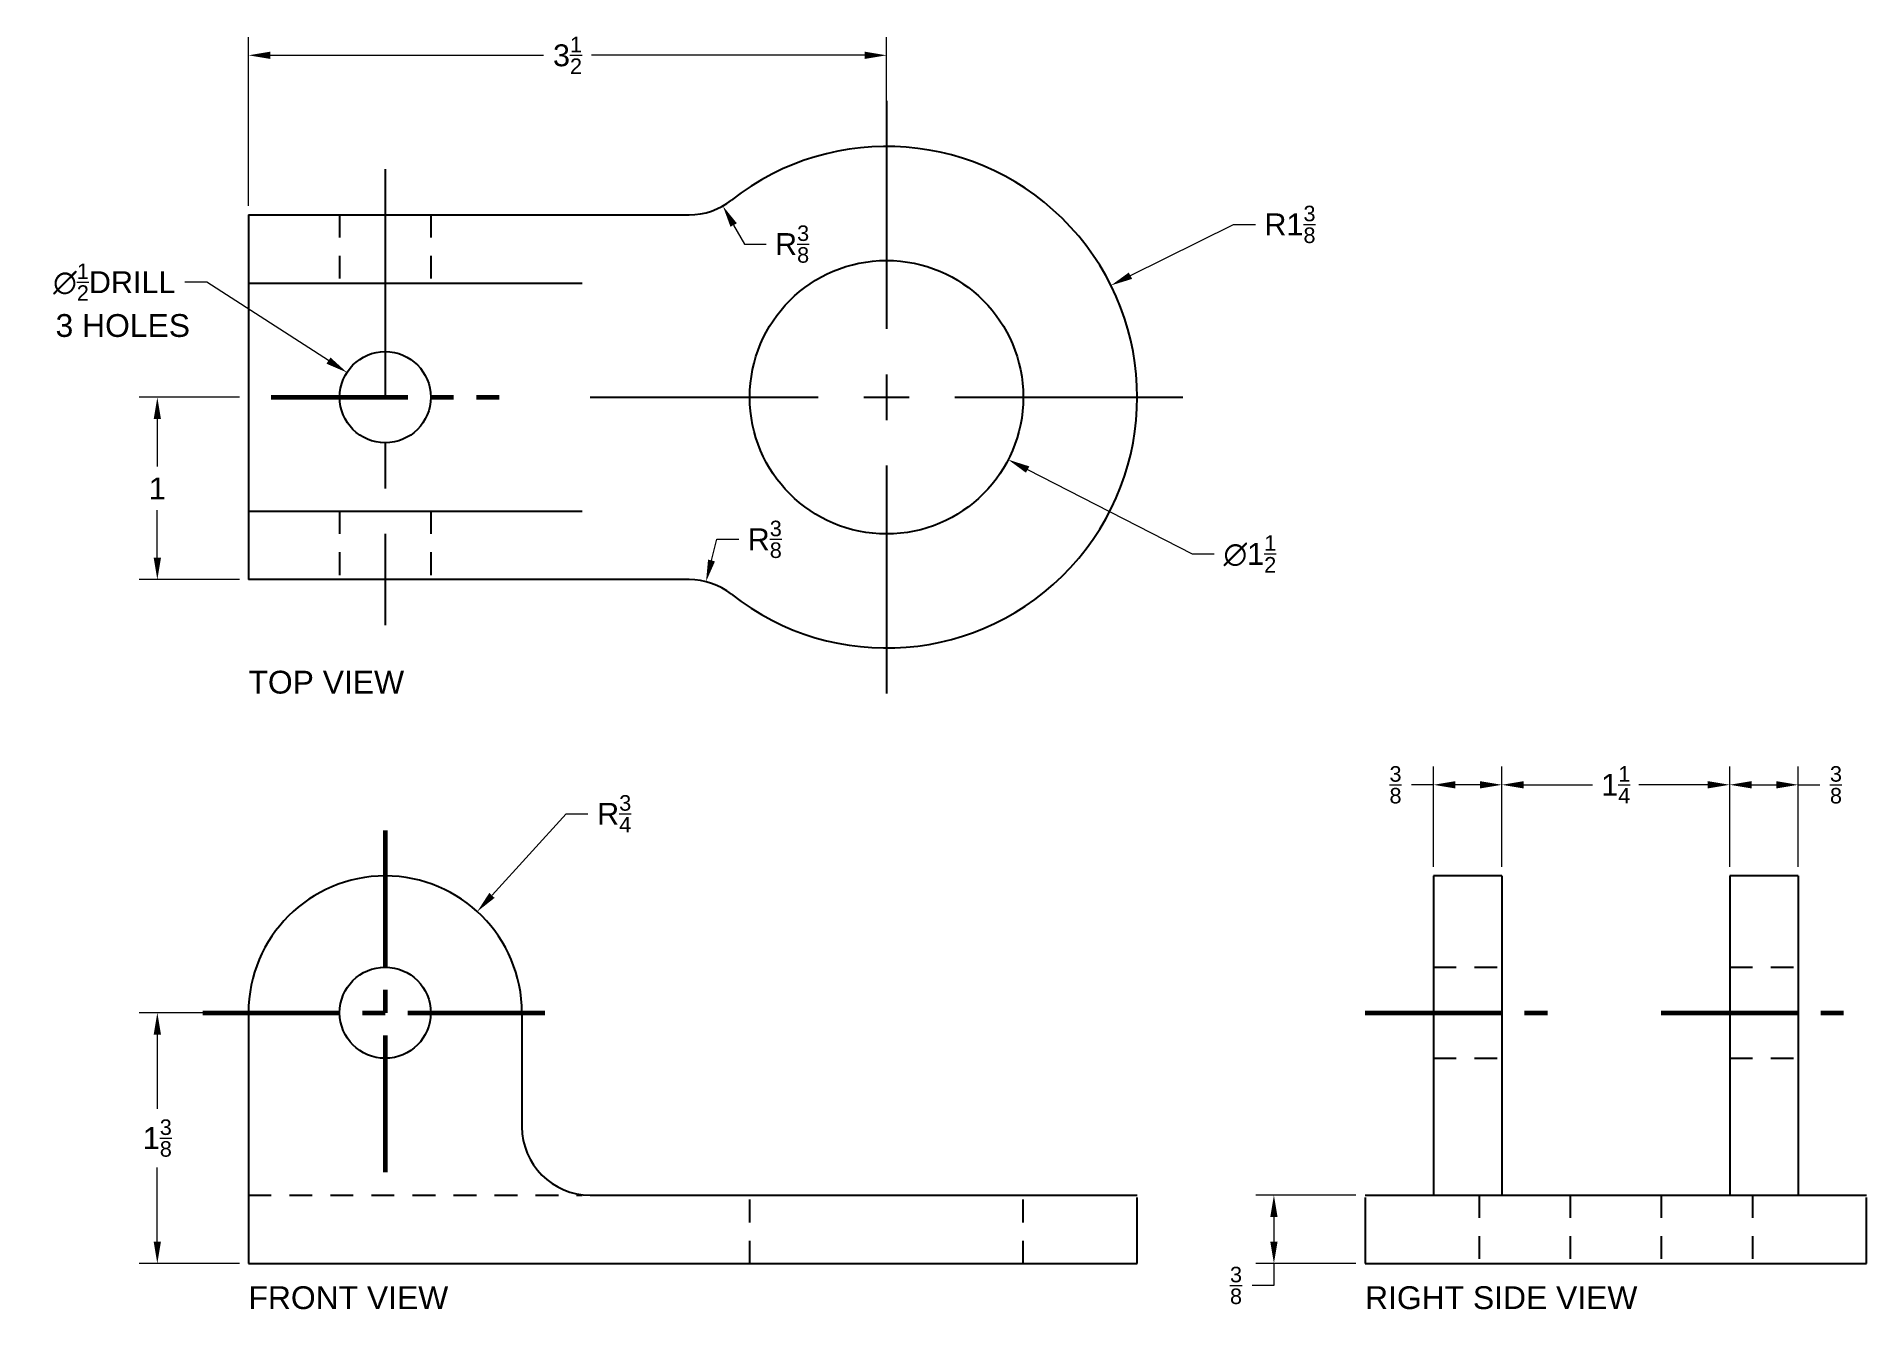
# Model space of a CAD drawing. Header units: inches. Extents: x -0.2 to 9.9, y 0.8 to 7.7.
import ezdxf

# ---------------------------------------------------------------- set-up
doc = ezdxf.new("R2010")
doc.units = ezdxf.units.IN
doc.header["$MEASUREMENT"] = 0
for name, pattern in [('CENTER', [2, 1.25, -0.25, 0.25, -0.25]), ('CENTER2', [1.125, 0.75, -0.125, 0.125, -0.125]), ('HIDDEN2', [0.1875, 0.125, -0.0625])]:
    doc.linetypes.add(name, pattern=pattern)
doc.layers.add('AM_5', color=7, linetype='Continuous', lineweight=15)
doc.layers.add('centre', color=7, linetype='CENTER2', lineweight=60)
doc.layers.add('center', color=7, linetype='CENTER')
doc.layers.add('hidden', color=7, linetype='HIDDEN2')
doc.styles.get("Standard").update_dxf_attribs({"font": 'arial.ttf'})
doc.dimstyles.new('AM_ANSI$0', dxfattribs={"dimtxt": 0.125, "dimasz": 0.125, "dimexe": 0.125, "dimexo": 0.0625, "dimgap": 0.06, "dimtad": 0, "dimtih": 1, "dimtoh": 1, "dimdec": 6, "dimzin": 7, "dimdsep": 46, "dimlunit": 5, "dimtxsty": 'Standard', "dimcen": -0.09, "dimclrd": 256, "dimclre": 256, "dimclrt": 2, "dimadec": 0, "dimazin": 2, "dimtp": 0.1, "dimtm": 0.1, "dimtfac": 0.75, "dimtdec": 6, "dimtofl": 0, "dimtmove": 0, "dimatfit": 3, "dimfxl": 1, "dimtolj": 1, "dimtzin": 7, "dimlwd": -1, "dimlwe": -1, "dimarcsym": 1})
doc.dimstyles.new('AM_ANSI$3', dxfattribs={"dimtxt": 0.125, "dimasz": 0.125, "dimexe": 0.125, "dimexo": 0.0625, "dimgap": 0.06, "dimtad": 0, "dimtih": 1, "dimtoh": 1, "dimdec": 6, "dimzin": 7, "dimdsep": 46, "dimlunit": 5, "dimtxsty": 'Standard', "dimcen": -0.09, "dimclrd": 256, "dimclre": 256, "dimclrt": 2, "dimadec": 0, "dimazin": 2, "dimtp": 0.1, "dimtm": 0.1, "dimtfac": 0.75, "dimtdec": 6, "dimtofl": 0, "dimtmove": 0, "dimatfit": 0, "dimfxl": 1, "dimtolj": 1, "dimtzin": 7, "dimlwd": -1, "dimlwe": -1, "dimarcsym": 1})
doc.dimstyles.new('AM_ANSI$4', dxfattribs={"dimtxt": 0.125, "dimasz": 0.125, "dimexe": 0.125, "dimexo": 0.0625, "dimgap": 0.06, "dimtad": 0, "dimtih": 1, "dimtoh": 1, "dimdec": 6, "dimzin": 7, "dimdsep": 46, "dimlunit": 5, "dimtxsty": 'Standard', "dimcen": -0.09, "dimclrd": 256, "dimclre": 256, "dimclrt": 2, "dimadec": 0, "dimazin": 2, "dimtp": 0.1, "dimtm": 0.1, "dimtfac": 0.75, "dimtdec": 6, "dimtofl": 0, "dimtmove": 0, "dimatfit": 0, "dimfxl": 1, "dimtolj": 1, "dimtzin": 7, "dimlwd": -1, "dimlwe": -1, "dimarcsym": 1})

# ---------------------------------------------------------------- blocks, each defined once
blk = doc.blocks.new('*D5')
at = {"layer": 'AM_5', "linetype": 'ByBlock', "transparency": 16777216}
for p, q in [((1, 6.813), (1, 7.738)), ((4.5, 7.188), (4.5, 7.738)), ((1.12, 7.638), (2.619, 7.638)), ((4.38, 7.638), (2.881, 7.638))]:
    blk.add_line(p, q, dxfattribs=at)
at = {"layer": 'AM_5', "transparency": 16777216}
for points in [[(1.12, 7.658), (1.12, 7.618), (1, 7.638)], [(4.38, 7.658), (4.38, 7.618), (4.5, 7.638)]]:
    blk.add_solid(points, dxfattribs=at)
at = {"layer": 'Defpoints', "color": 0, "transparency": 16777216}
for p in [(4.5, 7.638), (4.5, 7.138), (1, 6.763)]:
    blk.add_point(p, dxfattribs=at)
at = {"layer": 'AM_5', "color": 2, "transparency": 16777216, "insert": (2.75, 7.638), "char_height": 0.12, "attachment_point": 5}
blk.add_mtext('\\A1;3{\\H0.71x;\\S1/2;}', dxfattribs=at)
blk = doc.blocks.new('*D8')
at = {"layer": 'AM_5', "linetype": 'ByBlock', "transparency": 16777216}
for p, q in [((3.54, 4.868), (3.57, 4.984)), ((3.57, 4.984), (3.69, 4.984))]:
    blk.add_line(p, q, dxfattribs=at)
at = {"layer": 'AM_5', "transparency": 16777216}
blk.add_solid([(3.521, 4.873), (3.559, 4.863), (3.51, 4.752)], dxfattribs=at)
at = {"layer": 'Defpoints', "color": 0, "transparency": 16777216}
for p in [(3.51, 4.752), (3.417, 4.388)]:
    blk.add_point(p, dxfattribs=at)
at = {"layer": 'AM_5', "color": 2, "transparency": 16777216, "insert": (3.832, 4.984), "char_height": 0.12, "attachment_point": 5}
blk.add_mtext('\\A1;R{\\H0.71x;\\S3/8;}', dxfattribs=at)
blk = doc.blocks.new('*D10')
at = {"layer": 'AM_5', "linetype": 'ByBlock', "transparency": 16777216}
for p, q in [((5.838, 6.43), (6.404, 6.711)), ((6.404, 6.711), (6.524, 6.711))]:
    blk.add_line(p, q, dxfattribs=at)
at = {"layer": 'AM_5', "transparency": 16777216}
blk.add_solid([(5.829, 6.447), (5.847, 6.412), (5.731, 6.376)], dxfattribs=at)
at = {"layer": 'Defpoints', "color": 0, "transparency": 16777216}
for p in [(5.731, 6.376), (4.5, 5.763)]:
    blk.add_point(p, dxfattribs=at)
at = {"layer": 'AM_5', "color": 2, "transparency": 16777216, "insert": (6.713, 6.711), "char_height": 0.12, "attachment_point": 5}
blk.add_mtext('\\A1;R1{\\H0.71x;\\S3/8;}', dxfattribs=at)
blk = doc.blocks.new('*D11')
at = {"layer": 'AM_5', "linetype": 'ByBlock', "transparency": 16777216}
for p, q in [((3.661, 6.707), (3.72, 6.603)), ((3.72, 6.603), (3.84, 6.603))]:
    blk.add_line(p, q, dxfattribs=at)
at = {"layer": 'AM_5', "transparency": 16777216}
blk.add_solid([(3.679, 6.717), (3.644, 6.698), (3.602, 6.812)], dxfattribs=at)
at = {"layer": 'Defpoints', "color": 0, "transparency": 16777216}
for p in [(3.417, 7.138), (3.602, 6.812)]:
    blk.add_point(p, dxfattribs=at)
at = {"layer": 'AM_5', "color": 2, "transparency": 16777216, "insert": (3.982, 6.603), "char_height": 0.12, "attachment_point": 5}
blk.add_mtext('\\A1;R{\\H0.71x;\\S3/8;}', dxfattribs=at)
blk = doc.blocks.new('*D13')
at = {"layer": 'AM_5', "linetype": 'ByBlock', "transparency": 16777216}
for p, q in [((7.5, 3.188), (7.5, 3.738)), ((7.875, 3.188), (7.875, 3.738)), ((7.5, 3.638), (7.38, 3.638)), ((7.755, 3.638), (7.62, 3.638))]:
    blk.add_line(p, q, dxfattribs=at)
at = {"layer": 'AM_5', "transparency": 16777216}
for points in [[(7.62, 3.658), (7.62, 3.618), (7.5, 3.638)], [(7.755, 3.658), (7.755, 3.618), (7.875, 3.638)]]:
    blk.add_solid(points, dxfattribs=at)
at = {"layer": 'Defpoints', "color": 0, "transparency": 16777216}
for p in [(7.5, 3.638), (7.5, 3.138), (7.875, 3.138)]:
    blk.add_point(p, dxfattribs=at)
at = {"layer": 'AM_5', "color": 2, "transparency": 16777216, "insert": (7.292, 3.638), "char_height": 0.12, "attachment_point": 5}
blk.add_mtext('\\A1;{\\H1x;{\\H1x;{\\H0.71x;\\S3/8;}}}', dxfattribs=at)
blk = doc.blocks.new('*D14')
at = {"layer": 'AM_5', "linetype": 'ByBlock', "transparency": 16777216}
for p, q in [((7.875, 3.188), (7.875, 3.738)), ((9.125, 3.188), (9.125, 3.738)), ((7.995, 3.638), (8.373, 3.638)), ((9.005, 3.638), (8.627, 3.638))]:
    blk.add_line(p, q, dxfattribs=at)
at = {"layer": 'AM_5', "transparency": 16777216}
for points in [[(7.995, 3.658), (7.995, 3.618), (7.875, 3.638)], [(9.005, 3.658), (9.005, 3.618), (9.125, 3.638)]]:
    blk.add_solid(points, dxfattribs=at)
at = {"layer": 'Defpoints', "color": 0, "transparency": 16777216}
for p in [(9.125, 3.638), (7.875, 3.138), (9.125, 3.138)]:
    blk.add_point(p, dxfattribs=at)
at = {"layer": 'AM_5', "color": 2, "transparency": 16777216, "insert": (8.5, 3.638), "char_height": 0.12, "attachment_point": 5}
blk.add_mtext('\\A1;1{\\H0.71x;\\S1/4;}', dxfattribs=at)
blk = doc.blocks.new('*D15')
at = {"layer": 'AM_5', "linetype": 'ByBlock', "transparency": 16777216}
for p, q in [((9.125, 3.188), (9.125, 3.738)), ((9.5, 3.188), (9.5, 3.738)), ((9.245, 3.638), (9.38, 3.638)), ((9.5, 3.638), (9.62, 3.638))]:
    blk.add_line(p, q, dxfattribs=at)
at = {"layer": 'AM_5', "transparency": 16777216}
for points in [[(9.245, 3.658), (9.245, 3.618), (9.125, 3.638)], [(9.38, 3.658), (9.38, 3.618), (9.5, 3.638)]]:
    blk.add_solid(points, dxfattribs=at)
at = {"layer": 'Defpoints', "color": 0, "transparency": 16777216}
for p in [(9.5, 3.638), (9.125, 3.138), (9.5, 3.138)]:
    blk.add_point(p, dxfattribs=at)
at = {"layer": 'AM_5', "color": 2, "transparency": 16777216, "insert": (9.708, 3.638), "char_height": 0.12, "attachment_point": 5}
blk.add_mtext('\\A1;{\\H0.71x;\\S3/8;}', dxfattribs=at)
blk = doc.blocks.new('*D16')
at = {"layer": 'AM_5', "linetype": 'ByBlock', "transparency": 16777216}
for p, q in [((0.771, 6.394), (0.651, 6.394)), ((1.439, 5.964), (0.771, 6.394))]:
    blk.add_line(p, q, dxfattribs=at)
at = {"layer": 'AM_5', "transparency": 16777216}
blk.add_solid([(1.45, 5.981), (1.428, 5.947), (1.54, 5.899)], dxfattribs=at)
at = {"layer": 'Defpoints', "color": 0, "transparency": 16777216}
for p in [(1.54, 5.899), (1.96, 5.628)]:
    blk.add_point(p, dxfattribs=at)
at = {"layer": 'AM_5', "color": 2, "transparency": 16777216, "insert": (0.264, 6.394), "char_height": 0.12, "attachment_point": 5}
blk.add_mtext('\\A1;∅{\\H0.71x;\\S1/2;}DRILL', dxfattribs=at)
blk = doc.blocks.new('*D17')
at = {"layer": 'AM_5', "linetype": 'ByBlock', "transparency": 16777216}
for p, q in [((2.336, 3.032), (2.742, 3.479)), ((2.742, 3.479), (2.862, 3.479))]:
    blk.add_line(p, q, dxfattribs=at)
at = {"layer": 'AM_5', "transparency": 16777216}
blk.add_solid([(2.321, 3.045), (2.35, 3.018), (2.255, 2.943)], dxfattribs=at)
at = {"layer": 'Defpoints', "color": 0, "transparency": 16777216}
for p in [(2.255, 2.943), (1.75, 2.388)]:
    blk.add_point(p, dxfattribs=at)
at = {"layer": 'AM_5', "color": 2, "transparency": 16777216, "insert": (3.006, 3.479), "char_height": 0.12, "attachment_point": 5}
blk.add_mtext('\\A1;R{\\H0.71x;\\S3/4;}', dxfattribs=at)
blk = doc.blocks.new('*D19')
at = {"layer": 'AM_5', "linetype": 'ByBlock', "transparency": 16777216}
for p, q in [((0.95, 2.388), (0.4, 2.388)), ((0.5, 2.268), (0.5, 1.862)), ((0.5, 1.133), (0.5, 1.54)), ((0.95, 1.013), (0.4, 1.013))]:
    blk.add_line(p, q, dxfattribs=at)
at = {"layer": 'AM_5', "transparency": 16777216}
for points in [[(0.48, 2.268), (0.52, 2.268), (0.5, 2.388)], [(0.48, 1.133), (0.52, 1.133), (0.5, 1.013)]]:
    blk.add_solid(points, dxfattribs=at)
at = {"layer": 'Defpoints', "color": 0, "transparency": 16777216}
for p in [(1, 2.388), (0.5, 1.013), (1, 1.013)]:
    blk.add_point(p, dxfattribs=at)
at = {"layer": 'AM_5', "color": 2, "transparency": 16777216, "insert": (0.5, 1.701), "char_height": 0.12, "attachment_point": 5}
blk.add_mtext('\\A1;1{\\H0.71x;\\S3/8;}', dxfattribs=at)
blk = doc.blocks.new('*D20')
at = {"layer": 'AM_5', "linetype": 'ByBlock', "transparency": 16777216}
for p, q in [((7.075, 1.388), (6.525, 1.388)), ((6.625, 1.268), (6.625, 1.133)), ((7.075, 1.013), (6.525, 1.013)), ((6.625, 1.013), (6.625, 0.893)), ((6.625, 0.893), (6.505, 0.893))]:
    blk.add_line(p, q, dxfattribs=at)
at = {"layer": 'AM_5', "transparency": 16777216}
for points in [[(6.605, 1.268), (6.645, 1.268), (6.625, 1.388)], [(6.605, 1.133), (6.645, 1.133), (6.625, 1.013)]]:
    blk.add_solid(points, dxfattribs=at)
at = {"layer": 'Defpoints', "color": 0, "transparency": 16777216}
for p in [(7.125, 1.388), (6.625, 1.013), (7.125, 1.013)]:
    blk.add_point(p, dxfattribs=at)
at = {"layer": 'AM_5', "color": 2, "transparency": 16777216, "insert": (6.417, 0.893), "char_height": 0.12, "attachment_point": 5}
blk.add_mtext('\\A1;{\\H1x;{\\H1x;{\\H0.71x;\\S3/8;}}}', dxfattribs=at)
blk = doc.blocks.new('*D21')
at = {"layer": 'AM_5', "linetype": 'ByBlock', "transparency": 16777216}
for p, q in [((5.274, 5.366), (6.177, 4.904)), ((6.177, 4.904), (6.297, 4.904))]:
    blk.add_line(p, q, dxfattribs=at)
at = {"layer": 'AM_5', "transparency": 16777216}
blk.add_solid([(5.283, 5.384), (5.265, 5.349), (5.167, 5.421)], dxfattribs=at)
at = {"layer": 'Defpoints', "color": 0, "transparency": 16777216}
for p in [(3.833, 6.105), (5.167, 5.421)]:
    blk.add_point(p, dxfattribs=at)
at = {"layer": 'AM_5', "color": 2, "transparency": 16777216, "insert": (6.493, 4.904), "char_height": 0.12, "attachment_point": 5}
blk.add_mtext('\\A1;∅1{\\H0.71x;\\S1/2;}', dxfattribs=at)
blk = doc.blocks.new('*D22')
at = {"layer": 'AM_5', "linetype": 'ByBlock', "transparency": 16777216}
for p, q in [((0.95, 5.763), (0.4, 5.763)), ((0.5, 5.643), (0.5, 5.384)), ((0.5, 4.883), (0.5, 5.143)), ((0.95, 4.763), (0.4, 4.763))]:
    blk.add_line(p, q, dxfattribs=at)
at = {"layer": 'AM_5', "transparency": 16777216}
for points in [[(0.48, 5.643), (0.52, 5.643), (0.5, 5.763)], [(0.48, 4.883), (0.52, 4.883), (0.5, 4.763)]]:
    blk.add_solid(points, dxfattribs=at)
at = {"layer": 'Defpoints', "color": 0, "transparency": 16777216}
for p in [(1, 5.763), (0.5, 4.763), (1, 4.763)]:
    blk.add_point(p, dxfattribs=at)
at = {"layer": 'AM_5', "color": 2, "transparency": 16777216, "insert": (0.5, 5.263), "char_height": 0.12, "attachment_point": 5}
blk.add_mtext('\\A1;1', dxfattribs=at)

msp = doc.modelspace()

# ---------------------------------------------------------------- linework, layer by layer
for p, q in [((1, 6.7633), (3.41745, 6.7633)), ((1, 6.7633), (1, 4.76331)), ((1, 6.3883), (2.83019, 6.3883)), ((1.00555, 5.13831), (2.83019, 5.13831)), ((3.41745, 4.76331), (1, 4.76331)), ((7.49999, 3.1383), (7.49999, 1.3883)), ((7.87499, 3.1383), (7.49999, 3.1383)), ((7.87499, 3.1383), (7.87499, 1.3883)), ((9.49998, 3.1383), (9.12498, 3.1383)), ((9.12498, 3.1383), (9.12498, 1.3883)), ((9.49998, 3.1383), (9.49998, 1.3883)), ((1, 2.3883), (1, 1.0133)), ((2.5, 2.3883), (2.5, 1.7633)), ((2.875, 1.3883), (5.87498, 1.3883)), ((5.87498, 1.0133), (5.87498, 1.375)), ((7.12498, 1.3883), (9.87498, 1.3883)), ((7.12498, 1.375), (7.12498, 1.0133)), ((9.87498, 1.0133), (9.87498, 1.375)), ((1, 1.0133), (5.87498, 1.0133)), ((7.12498, 1.0133), (9.87498, 1.0133))]:
    msp.add_line(p, q)
for centre, radius in [((4.49998, 5.7633), 0.75), ((1.75, 5.7633), 0.25), ((1.75, 2.3883), 0.25)]:
    msp.add_circle(centre, radius)
for centre, radius, start, end in [((4.49998, 5.7633), 1.375, 231.786585, 128.213415), ((3.41745, 7.1383), 0.375, 270, 308.213415), ((3.41745, 4.38831), 0.375, 51.786585, 90), ((1.75, 2.3883), 0.75, 0, 180), ((2.875, 1.7633), 0.375, 180, 270)]:
    msp.add_arc(centre, radius, start, end)
at = {"layer": 'center'}
for p, q in [((4.49998, 7.3883), (4.49998, 4.1383)), ((1.75, 7.0133), (1.75, 4.51331)), ((2.87498, 5.7633), (6.12498, 5.7633))]:
    msp.add_line(p, q, dxfattribs=at)
at = {"layer": 'centre'}
for p, q in [((1.125, 5.7633), (2.375, 5.7633)), ((1.75, 3.3883), (1.75, 1.3883)), ((0.75, 2.3883), (2.75, 2.3883)), ((7.12499, 2.3883), (8.24999, 2.3883)), ((8.74998, 2.3883), (9.87498, 2.3883))]:
    msp.add_line(p, q, dxfattribs=at)
at = {"layer": 'hidden'}
for p, q in [((1.5, 6.7633), (1.5, 6.3883)), ((2, 6.7633), (2, 6.3883)), ((1.5, 5.13831), (1.5, 4.76331)), ((2, 5.13831), (2, 4.76331)), ((7.49999, 2.6383), (7.87499, 2.6383)), ((9.12498, 2.6383), (9.49998, 2.6383)), ((7.49999, 2.1383), (7.87499, 2.1383)), ((9.12498, 2.1383), (9.49998, 2.1383)), ((1, 1.3883), (2.83019, 1.3883)), ((3.74998, 1.0133), (3.74998, 1.375)), ((5.24998, 1.0133), (5.24998, 1.375)), ((7.74998, 1.3883), (7.74998, 1)), ((8.24998, 1.3883), (8.24998, 1)), ((8.74998, 1.3883), (8.74998, 1)), ((9.24998, 1.3883), (9.24998, 1))]:
    msp.add_line(p, q, dxfattribs=at)

# ---------------------------------------------------------------- texts
for s, p in [('3 HOLES', (-0.05821, 6.09391)), ('TOP VIEW', (1, 4.1383)), ('FRONT VIEW', (1, 0.7633)), ('RIGHT SIDE VIEW', (7.12498, 0.7633))]:
    msp.add_text(s, height=0.125).set_placement(p)

# ---------------------------------------------------------------- dimensions: what is measured, and where the dimension line sits
at = {"layer": 'AM_5'}
for base, p1, p2, picture, middle in [((4.49998, 7.6383), (1, 6.7633), (4.49998, 7.1383), '*D5', (2.74999, 7.6383)), ((9.12498, 3.6383), (7.87499, 3.1383), (9.12498, 3.1383), '*D14', (8.49998, 3.6383)), ((9.49998, 3.6383), (9.12498, 3.1383), (9.49998, 3.1383), '*D15', (9.70805, 3.6383))]:
    dim = msp.add_linear_dim(base=base, p1=p1, p2=p2, dimstyle='AM_ANSI$0', override={"dimtxt": 0.12, "dimasz": 0.12, "dimexe": 0.1, "dimexo": 0.05, "dimdec": 4, "dimcen": 0, "dimtfac": 0.71, "dimtdec": 4}, dxfattribs=at)
    dim.commit()
    dim.dimension.update_dxf_attribs({"geometry": picture, "text_midpoint": middle})
for center, mpoint, override, picture, middle in [((3.41745, 7.1383), (3.60212, 6.81193), {"dimtxt": 0.12, "dimasz": 0.12, "dimexe": 0.1, "dimexo": 0.05, "dimdec": 4, "dimcen": 0, "dimtfac": 0.71, "dimtdec": 4}, '*D11', (3.98233, 6.60305)), ((4.49998, 5.7633), (5.73089, 6.37607), {"dimtxt": 0.12, "dimasz": 0.12, "dimexe": 0.1, "dimexo": 0.05, "dimdec": 4, "dimcen": 0, "dimtfac": 0.71, "dimtdec": 4}, '*D10', (6.71283, 6.71126)), ((3.41745, 4.38831), (3.51034, 4.75162), {"dimtxt": 0.12, "dimasz": 0.12, "dimexe": 0.1, "dimexo": 0.05, "dimdec": 4, "dimcen": 0, "dimtfac": 0.71, "dimtdec": 4}, '*D8', (3.83181, 4.98414)), ((1.75, 2.3883), (2.25483, 2.94297), {"dimtxt": 0.12, "dimasz": 0.12, "dimexe": 0.1, "dimexo": 0.05, "dimdec": 4, "dimpost": '', "dimcen": 0, "dimtfac": 0.71, "dimtdec": 4}, '*D17', (3.00581, 3.47868))]:
    dim = msp.add_radius_dim(center=center, mpoint=mpoint, dimstyle='AM_ANSI$4', override=override, dxfattribs=at)
    dim.commit()
    dim.dimension.update_dxf_attribs({"geometry": picture, "text_midpoint": middle, "dimtype": 164})
dim = msp.add_diameter_dim_2p(p1=(1.96014, 5.62787), p2=(1.53986, 5.89873), text='<>DRILL', dimstyle='AM_ANSI$3', override={"dimtxt": 0.12, "dimasz": 0.12, "dimexe": 0.1, "dimexo": 0.05, "dimdec": 4, "dimpost": '', "dimcen": 0, "dimtfac": 0.71, "dimtdec": 4}, dxfattribs=at)
dim.commit()
dim.dimension.update_dxf_attribs({"geometry": '*D16', "text_midpoint": (0.26373, 6.39412), "dimtype": 163})
dim = msp.add_diameter_dim_2p(p1=(3.83255, 6.10542), p2=(5.16741, 5.42119), dimstyle='AM_ANSI$3', override={"dimtxt": 0.12, "dimasz": 0.12, "dimexe": 0.1, "dimexo": 0.05, "dimdec": 4, "dimpost": '', "dimcen": 0, "dimtfac": 0.71, "dimtdec": 4}, dxfattribs=at)
dim.commit()
dim.dimension.update_dxf_attribs({"geometry": '*D21', "text_midpoint": (6.49335, 4.90384), "dimtype": 163})
for base, p1, p2, override, picture, middle in [((0.5, 4.76331), (1, 5.7633), (1, 4.76331), {"dimtxt": 0.12, "dimasz": 0.12, "dimexe": 0.1, "dimexo": 0.05, "dimdec": 4, "dimcen": 0, "dimtfac": 0.71, "dimtdec": 4, "dimfrac": 2}, '*D22', (0.5, 5.26331)), ((0.5, 1.0133), (1, 2.3883), (1, 1.0133), {"dimtxt": 0.12, "dimasz": 0.12, "dimexe": 0.1, "dimexo": 0.05, "dimdec": 4, "dimpost": '', "dimcen": 0, "dimtfac": 0.71, "dimtdec": 4}, '*D19', (0.5, 1.7008))]:
    dim = msp.add_linear_dim(base=base, p1=p1, p2=p2, angle=90, dimstyle='AM_ANSI$0', override=override, dxfattribs=at)
    dim.commit()
    dim.dimension.update_dxf_attribs({"geometry": picture, "text_midpoint": middle})
dim = msp.add_linear_dim(base=(7.49999, 3.6383), p1=(7.87499, 3.1383), p2=(7.49999, 3.1383), text='{\\H1x;<>}', dimstyle='AM_ANSI$0', override={"dimtxt": 0.12, "dimasz": 0.12, "dimexe": 0.1, "dimexo": 0.05, "dimdec": 4, "dimpost": '{\\H1x;<>}', "dimcen": 0, "dimtfac": 0.71, "dimtdec": 4}, dxfattribs=at)
dim.commit()
dim.dimension.update_dxf_attribs({"geometry": '*D13', "text_midpoint": (7.29192, 3.6383)})
dim = msp.add_linear_dim(base=(6.62498, 1.0133), p1=(7.12498, 1.3883), p2=(7.12498, 1.0133), angle=90, text='{\\H1x;<>}', dimstyle='AM_ANSI$0', override={"dimtxt": 0.12, "dimasz": 0.12, "dimexe": 0.1, "dimexo": 0.05, "dimdec": 4, "dimpost": '{\\H1x;<>}', "dimcen": 0, "dimtfac": 0.71, "dimtdec": 4}, dxfattribs=at)
dim.commit()
dim.dimension.update_dxf_attribs({"geometry": '*D20', "text_midpoint": (6.41691, 0.8933)})

doc.saveas('drawing.dxf')
